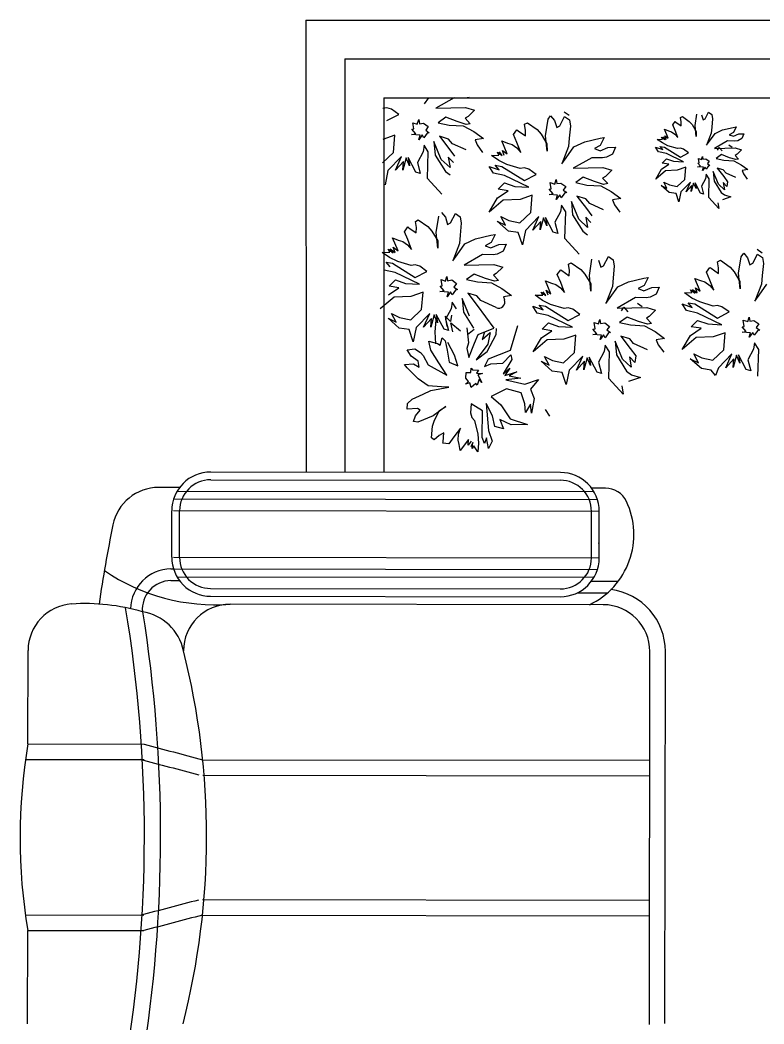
# Model space of a CAD drawing. Header units: inches. Extents: x 10.2 to 52.7, y 13.8 to 38.6.
# Drawn here: x 40.417 to 41.374, y 31.512 to 32.803 of the extents above; entities that cross this region are included whole.
import ezdxf

# ---------------------------------------------------------------- set-up
doc = ezdxf.new("R2010")
doc.units = ezdxf.units.IN
doc.header["$MEASUREMENT"] = 0
doc.layers.add('02', color=2, linetype='Continuous')
doc.layers.add('4', color=4, linetype='Continuous')

msp = doc.modelspace()

# ---------------------------------------------------------------- linework, layer by layer
at = {"layer": '02'}
for p, q in [((40.7851, 32.8028), (40.7853, 32.2213)), ((40.7851, 32.8028), (43.2984, 32.8028)), ((40.8351, 32.7528), (40.8351, 32.2213)), ((40.8351, 32.7528), (43.2476, 32.7528)), ((40.8851, 32.7028), (40.8851, 32.2212)), ((40.8851, 32.7028), (43.204, 32.7028)), ((40.9376, 32.6951), (40.9431, 32.7029)), ((40.9759, 32.7029), (40.9522, 32.6894)), ((40.9896, 32.7025), (40.9759, 32.7029)), ((40.9949, 32.7034), (40.9896, 32.7025)), ((40.8893, 32.6898), (40.884, 32.6889)), ((40.8951, 32.688), (40.8893, 32.6898)), ((40.8893, 32.6734), (40.9044, 32.6814)), ((40.9044, 32.6814), (40.8951, 32.688)), ((40.9522, 32.6894), (40.9713, 32.6899)), ((40.9713, 32.6899), (40.9903, 32.6903)), ((40.9903, 32.6903), (41.0018, 32.6868)), ((41.0018, 32.6868), (40.9936, 32.6786)), ((41.0966, 32.6752), (41.0999, 32.6798)), ((41.0999, 32.6798), (41.105, 32.6738)), ((41.1117, 32.6668), (41.1179, 32.6787)), ((41.1174, 32.6849), (41.1236, 32.6804)), ((41.1179, 32.6787), (41.1241, 32.6743)), ((41.2669, 32.6773), (41.2695, 32.6787)), ((41.2695, 32.6787), (41.2782, 32.6725)), ((41.2858, 32.6671), (41.2881, 32.6818)), ((41.294, 32.6809), (41.296, 32.6745)), ((41.2987, 32.6759), (41.303, 32.6843)), ((41.303, 32.6843), (41.3073, 32.6812)), ((41.3073, 32.6812), (41.3083, 32.6756)), ((40.9239, 32.6628), (40.9226, 32.6708)), ((40.9226, 32.6708), (40.9283, 32.669)), ((40.9283, 32.669), (40.9301, 32.6748)), ((40.9301, 32.6748), (40.931, 32.6694)), ((40.931, 32.6694), (40.9363, 32.6703)), ((40.9363, 32.6703), (40.9425, 32.6659)), ((40.9425, 32.6659), (40.9392, 32.6613)), ((40.9651, 32.6779), (40.9553, 32.6708)), ((40.9553, 32.6708), (40.9695, 32.6677)), ((40.9797, 32.6722), (40.9651, 32.6779)), ((40.9695, 32.6677), (40.9875, 32.6666)), ((40.9912, 32.6686), (40.9797, 32.6722)), ((40.9875, 32.6666), (41.001, 32.6593)), ((40.9936, 32.6786), (40.9899, 32.6766)), ((40.9899, 32.6766), (40.9965, 32.6695)), ((40.9965, 32.6695), (40.9912, 32.6686)), ((41.0663, 32.6687), (41.0701, 32.6707)), ((41.0676, 32.6607), (41.0663, 32.6687)), ((41.0701, 32.6707), (41.0825, 32.6619)), ((41.0933, 32.6541), (41.0966, 32.6752)), ((41.105, 32.6738), (41.1079, 32.6648)), ((41.1079, 32.6648), (41.1117, 32.6668)), ((41.1254, 32.6663), (41.1239, 32.6511)), ((41.1241, 32.6743), (41.1254, 32.6663)), ((41.257, 32.668), (41.2601, 32.6723)), ((41.2601, 32.6608), (41.257, 32.668)), ((41.2601, 32.6723), (41.2611, 32.6715)), ((41.2611, 32.6715), (41.2677, 32.6669)), ((41.2678, 32.6717), (41.2669, 32.6773)), ((41.2677, 32.6669), (41.2678, 32.6717)), ((41.2782, 32.6725), (41.2818, 32.6683)), ((41.2818, 32.6683), (41.287, 32.6596)), ((41.2872, 32.653), (41.2858, 32.6671)), ((41.296, 32.6745), (41.2987, 32.6759)), ((41.3083, 32.6756), (41.3072, 32.6649)), ((40.8993, 32.6546), (40.8838, 32.6492)), ((40.8976, 32.6324), (40.8993, 32.6546)), ((40.921, 32.6555), (40.9263, 32.6564)), ((40.9321, 32.6546), (40.921, 32.6555)), ((40.9212, 32.6623), (40.9239, 32.6628)), ((40.9263, 32.6564), (40.9212, 32.6623)), ((40.9348, 32.6551), (40.9303, 32.6489)), ((40.9303, 32.6489), (40.9321, 32.6546)), ((40.9368, 32.6513), (40.9348, 32.6551)), ((40.9412, 32.6575), (40.9368, 32.6513)), ((40.9392, 32.6613), (40.9438, 32.6579)), ((40.9438, 32.6579), (40.9412, 32.6575)), ((40.9684, 32.6498), (40.9569, 32.6533)), ((40.9569, 32.6533), (40.9691, 32.6376)), ((41.001, 32.6593), (41.0134, 32.6505)), ((41.0521, 32.6554), (41.0566, 32.6616)), ((41.0566, 32.6452), (41.0521, 32.6554)), ((41.0566, 32.6616), (41.0581, 32.6605)), ((41.0581, 32.6605), (41.0674, 32.6539)), ((41.0674, 32.6539), (41.0676, 32.6607)), ((41.0825, 32.6619), (41.0876, 32.6559)), ((41.0876, 32.6559), (41.0951, 32.6435)), ((41.0954, 32.634), (41.0933, 32.6541)), ((41.2464, 32.6624), (41.2515, 32.6603)), ((41.2512, 32.6507), (41.2464, 32.6624)), ((41.2486, 32.6493), (41.2469, 32.6538)), ((41.2469, 32.6538), (41.2512, 32.6507)), ((41.2515, 32.6603), (41.2556, 32.6591)), ((41.2556, 32.6591), (41.2599, 32.656)), ((41.2599, 32.656), (41.2635, 32.6518)), ((41.2635, 32.6518), (41.2601, 32.6608)), ((41.287, 32.6596), (41.2872, 32.653)), ((41.3066, 32.6572), (41.3006, 32.6418)), ((41.3044, 32.6472), (41.3114, 32.657)), ((41.3072, 32.6649), (41.3066, 32.6572)), ((41.3114, 32.657), (41.3211, 32.6615)), ((41.3211, 32.6615), (41.3349, 32.6648)), ((41.3351, 32.6581), (41.3298, 32.6553)), ((41.3298, 32.6553), (41.335, 32.6533)), ((41.3349, 32.6648), (41.3387, 32.6654)), ((41.335, 32.6533), (41.3421, 32.6564)), ((41.3387, 32.6654), (41.3351, 32.6581)), ((41.3421, 32.6564), (41.3487, 32.6566)), ((41.3487, 32.6566), (41.346, 32.6504)), ((40.937, 32.6418), (40.9357, 32.6334)), ((40.9425, 32.6331), (40.937, 32.6418)), ((40.9498, 32.6467), (40.9514, 32.6292)), ((40.9592, 32.6236), (40.9498, 32.6467)), ((40.9735, 32.6438), (40.9684, 32.6498)), ((40.9913, 32.6359), (40.9735, 32.6438)), ((41.0134, 32.6505), (41.0028, 32.6487)), ((41.0028, 32.6487), (41.0052, 32.6423)), ((41.0052, 32.6423), (41.0123, 32.6326)), ((41.044, 32.6308), (41.0371, 32.6474)), ((41.0371, 32.6474), (41.0444, 32.6445)), ((41.0444, 32.6445), (41.0502, 32.6428)), ((41.0502, 32.6428), (41.0564, 32.6384)), ((41.0615, 32.6324), (41.0566, 32.6452)), ((41.0951, 32.6435), (41.0954, 32.634)), ((41.123, 32.64), (41.1144, 32.618)), ((41.1239, 32.6511), (41.123, 32.64)), ((41.1299, 32.6398), (41.1438, 32.6462)), ((41.1438, 32.6462), (41.1635, 32.6509)), ((41.1638, 32.6414), (41.1562, 32.6374)), ((41.1635, 32.6509), (41.1689, 32.6518)), ((41.1689, 32.6518), (41.1638, 32.6414)), ((41.2371, 32.6493), (41.2438, 32.6495)), ((41.2437, 32.6447), (41.2371, 32.6493)), ((41.2441, 32.6362), (41.2406, 32.6403)), ((41.2406, 32.6403), (41.2465, 32.6394)), ((41.2438, 32.6495), (41.2424, 32.6521)), ((41.2424, 32.6521), (41.2468, 32.649)), ((41.2509, 32.6411), (41.2437, 32.6447)), ((41.2443, 32.6524), (41.2486, 32.6493)), ((41.2468, 32.649), (41.2443, 32.6524)), ((41.263, 32.6374), (41.2509, 32.6411)), ((41.3006, 32.6418), (41.3044, 32.6472)), ((41.3274, 32.6473), (41.3108, 32.6378)), ((41.337, 32.647), (41.3274, 32.6473)), ((41.3291, 32.6422), (41.3335, 32.6391)), ((41.3407, 32.6476), (41.337, 32.647)), ((41.346, 32.6504), (41.3407, 32.6476)), ((40.8834, 32.6191), (40.8976, 32.6324)), ((40.908, 32.6273), (40.8905, 32.6094)), ((40.9001, 32.6096), (40.908, 32.6273)), ((40.9357, 32.6334), (40.9284, 32.6198)), ((40.9415, 32.5988), (40.9425, 32.6331)), ((40.9514, 32.6292), (40.9645, 32.6081)), ((40.9691, 32.6376), (40.9762, 32.6279)), ((41.0238, 32.6288), (41.0334, 32.629)), ((41.0331, 32.6222), (41.0238, 32.6288)), ((41.0314, 32.6328), (41.0376, 32.6284)), ((41.0334, 32.629), (41.0314, 32.6328)), ((41.0376, 32.6284), (41.034, 32.6332)), ((41.0378, 32.6352), (41.044, 32.6308)), ((41.0402, 32.6288), (41.0378, 32.6352)), ((41.0564, 32.6384), (41.0615, 32.6324)), ((41.1199, 32.6258), (41.1299, 32.6398)), ((41.1562, 32.6374), (41.1636, 32.6345)), ((41.1636, 32.6345), (41.1737, 32.6389)), ((41.1793, 32.6303), (41.1718, 32.6263)), ((41.1737, 32.6389), (41.1833, 32.6392)), ((41.1833, 32.6392), (41.1793, 32.6303)), ((41.2389, 32.6334), (41.235, 32.6394)), ((41.235, 32.6394), (41.2441, 32.6362)), ((41.2488, 32.6312), (41.2389, 32.6334)), ((41.2465, 32.6394), (41.2668, 32.6266)), ((41.2707, 32.6205), (41.2488, 32.6312)), ((41.2668, 32.638), (41.263, 32.6374)), ((41.2708, 32.6368), (41.2668, 32.638)), ((41.2668, 32.6266), (41.2773, 32.6322)), ((41.2773, 32.6322), (41.2708, 32.6368)), ((41.2941, 32.6235), (41.2953, 32.6275)), ((41.2953, 32.6275), (41.2959, 32.6238)), ((41.3108, 32.6378), (41.3375, 32.6384)), ((41.3198, 32.6297), (41.313, 32.6248)), ((41.3146, 32.6354), (41.3169, 32.6387)), ((41.3169, 32.6387), (41.3205, 32.6345)), ((41.33, 32.6257), (41.3198, 32.6297)), ((41.3398, 32.6302), (41.3372, 32.6288)), ((41.3372, 32.6288), (41.3418, 32.6239)), ((41.3375, 32.6384), (41.3455, 32.636)), ((41.3455, 32.636), (41.3398, 32.6302)), ((40.9104, 32.6209), (40.9001, 32.6096)), ((40.9138, 32.6256), (40.9096, 32.6099)), ((40.9096, 32.6099), (40.9104, 32.6209)), ((40.9182, 32.6154), (40.9138, 32.6256)), ((40.9264, 32.6072), (40.9164, 32.626)), ((40.9164, 32.626), (40.9182, 32.6154)), ((40.9284, 32.6198), (40.9322, 32.6055)), ((40.9705, 32.6132), (40.9592, 32.6236)), ((40.9749, 32.6195), (40.9682, 32.6265)), ((40.9682, 32.6265), (40.9705, 32.6132)), ((41.0207, 32.6146), (41.0338, 32.61)), ((41.0263, 32.606), (41.0207, 32.6146)), ((41.0287, 32.616), (41.0371, 32.6146)), ((41.0338, 32.61), (41.0287, 32.616)), ((41.0436, 32.6171), (41.0331, 32.6222)), ((41.0371, 32.6146), (41.0662, 32.5963)), ((41.0608, 32.6118), (41.0436, 32.6171)), ((41.1144, 32.618), (41.1199, 32.6258)), ((41.1527, 32.6258), (41.129, 32.6123)), ((41.1665, 32.6254), (41.1527, 32.6258)), ((41.1718, 32.6263), (41.1665, 32.6254)), ((41.2426, 32.611), (41.2521, 32.6174)), ((41.2432, 32.6188), (41.249, 32.6245)), ((41.2521, 32.6174), (41.2432, 32.6188)), ((41.249, 32.6245), (41.2581, 32.6213)), ((41.2581, 32.6213), (41.2707, 32.6205)), ((41.289, 32.614), (41.2927, 32.6147)), ((41.2891, 32.6189), (41.291, 32.6192)), ((41.2927, 32.6147), (41.2891, 32.6189)), ((41.291, 32.6192), (41.29, 32.6247)), ((41.29, 32.6247), (41.2941, 32.6235)), ((41.2959, 32.6238), (41.2996, 32.6244)), ((41.2996, 32.6244), (41.304, 32.6213)), ((41.3031, 32.6155), (41.3, 32.6111)), ((41.304, 32.6213), (41.3017, 32.6181)), ((41.3017, 32.6181), (41.3049, 32.6158)), ((41.3049, 32.6158), (41.3031, 32.6155)), ((41.313, 32.6248), (41.3229, 32.6226)), ((41.3229, 32.6226), (41.3355, 32.6219)), ((41.3381, 32.6233), (41.33, 32.6257)), ((41.3355, 32.6219), (41.3449, 32.6167)), ((41.3418, 32.6239), (41.3381, 32.6233)), ((41.3449, 32.6167), (41.3536, 32.6106)), ((40.8905, 32.6094), (40.8868, 32.591)), ((40.9322, 32.6055), (40.9264, 32.6072)), ((40.9645, 32.6081), (40.9707, 32.6037)), ((41.0405, 32.6029), (41.0263, 32.606)), ((41.0717, 32.5877), (41.0405, 32.6029)), ((41.0661, 32.6127), (41.0608, 32.6118)), ((41.0719, 32.6109), (41.0661, 32.6127)), ((41.0662, 32.5963), (41.0812, 32.6043)), ((41.0812, 32.6043), (41.0719, 32.6109)), ((41.129, 32.6123), (41.1481, 32.6128)), ((41.1481, 32.6128), (41.1671, 32.6132)), ((41.1705, 32.6015), (41.1667, 32.5995)), ((41.1671, 32.6132), (41.1787, 32.6097)), ((41.1787, 32.6097), (41.1705, 32.6015)), ((41.2352, 32.5983), (41.2426, 32.611)), ((41.2477, 32.609), (41.2352, 32.5983)), ((41.2629, 32.6097), (41.2477, 32.609)), ((41.2738, 32.6134), (41.2629, 32.6097)), ((41.2725, 32.5979), (41.2738, 32.6134)), ((41.2967, 32.6134), (41.289, 32.614)), ((41.2986, 32.6137), (41.2955, 32.6094)), ((41.2955, 32.6094), (41.2967, 32.6134)), ((41.3, 32.6111), (41.2986, 32.6137)), ((41.3001, 32.6044), (41.2992, 32.5986)), ((41.304, 32.5984), (41.3001, 32.6044)), ((41.3091, 32.6079), (41.3102, 32.5956)), ((41.3157, 32.5918), (41.3091, 32.6079)), ((41.3221, 32.6101), (41.3141, 32.6125)), ((41.3141, 32.6125), (41.3226, 32.6015)), ((41.3257, 32.6059), (41.3221, 32.6101)), ((41.3226, 32.6015), (41.3276, 32.5947)), ((41.3381, 32.6003), (41.3257, 32.6059)), ((41.3536, 32.6106), (41.3462, 32.6093)), ((41.3462, 32.6093), (41.3479, 32.6048)), ((41.3479, 32.6048), (41.3528, 32.598)), ((40.9599, 32.5787), (40.9415, 32.5988)), ((41.0325, 32.5852), (41.0407, 32.5934)), ((41.0407, 32.5934), (41.0538, 32.5887)), ((41.0538, 32.5887), (41.0717, 32.5877)), ((41.1007, 32.5857), (41.0994, 32.5937)), ((41.0994, 32.5937), (41.1052, 32.5919)), ((41.1052, 32.5919), (41.1069, 32.5977)), ((41.1069, 32.5977), (41.1078, 32.5924)), ((41.1078, 32.5924), (41.1131, 32.5932)), ((41.1131, 32.5932), (41.1193, 32.5888)), ((41.1193, 32.5888), (41.116, 32.5842)), ((41.1419, 32.6008), (41.1322, 32.5937)), ((41.1322, 32.5937), (41.1463, 32.5906)), ((41.1565, 32.5951), (41.1419, 32.6008)), ((41.1463, 32.5906), (41.1643, 32.5895)), ((41.168, 32.5915), (41.1565, 32.5951)), ((41.1643, 32.5895), (41.1778, 32.5823)), ((41.1667, 32.5995), (41.1734, 32.5924)), ((41.1734, 32.5924), (41.168, 32.5915)), ((41.2524, 32.5811), (41.2423, 32.59)), ((41.2423, 32.59), (41.2496, 32.5864)), ((41.2496, 32.5864), (41.2454, 32.5943)), ((41.2454, 32.5943), (41.2527, 32.5907)), ((41.2527, 32.5907), (41.2626, 32.5886)), ((41.2626, 32.5886), (41.2725, 32.5979)), ((41.2798, 32.5943), (41.2676, 32.5818)), ((41.2743, 32.5819), (41.2798, 32.5943)), ((41.2815, 32.5899), (41.2743, 32.5819)), ((41.2839, 32.5931), (41.2809, 32.5821)), ((41.2809, 32.5821), (41.2815, 32.5899)), ((41.287, 32.586), (41.2839, 32.5931)), ((41.2927, 32.5803), (41.2857, 32.5934)), ((41.2857, 32.5934), (41.287, 32.586)), ((41.2992, 32.5986), (41.2941, 32.5891)), ((41.2941, 32.5891), (41.2968, 32.579)), ((41.3033, 32.5744), (41.304, 32.5984)), ((41.3102, 32.5956), (41.3194, 32.5809)), ((41.3236, 32.5845), (41.3157, 32.5918)), ((41.3267, 32.5888), (41.322, 32.5938)), ((41.322, 32.5938), (41.3236, 32.5845)), ((41.3276, 32.5947), (41.3267, 32.5888)), ((41.0317, 32.5741), (41.0451, 32.5832)), ((41.0451, 32.5832), (41.0325, 32.5852)), ((41.0762, 32.5775), (41.0607, 32.5721)), ((41.0744, 32.5553), (41.0762, 32.5775)), ((41.0979, 32.5784), (41.1032, 32.5793)), ((41.1089, 32.5775), (41.0979, 32.5784)), ((41.0981, 32.5853), (41.1007, 32.5857)), ((41.1032, 32.5793), (41.0981, 32.5853)), ((41.1116, 32.578), (41.1072, 32.5718)), ((41.1072, 32.5718), (41.1089, 32.5775)), ((41.1136, 32.5742), (41.1116, 32.578)), ((41.118, 32.5804), (41.1136, 32.5742)), ((41.116, 32.5842), (41.1207, 32.5809)), ((41.1207, 32.5809), (41.118, 32.5804)), ((41.1337, 32.5762), (41.1459, 32.5605)), ((41.1453, 32.5727), (41.1337, 32.5762)), ((41.1778, 32.5823), (41.1902, 32.5734)), ((41.2613, 32.5798), (41.2524, 32.5811)), ((41.265, 32.5689), (41.2613, 32.5798)), ((41.2676, 32.5818), (41.265, 32.5689)), ((41.2968, 32.579), (41.2927, 32.5803)), ((41.3194, 32.5809), (41.3237, 32.5778)), ((41.3318, 32.5753), (41.3209, 32.5716)), ((41.3237, 32.5778), (41.3318, 32.5753)), ((41.021, 32.5559), (41.0317, 32.5741)), ((41.039, 32.5712), (41.021, 32.5559)), ((41.0607, 32.5721), (41.039, 32.5712)), ((41.1138, 32.5647), (41.1125, 32.5563)), ((41.1194, 32.556), (41.1138, 32.5647)), ((41.136, 32.5465), (41.1267, 32.5696)), ((41.1267, 32.5696), (41.1282, 32.5521)), ((41.1504, 32.5667), (41.1453, 32.5727)), ((41.1681, 32.5588), (41.1504, 32.5667)), ((41.1902, 32.5734), (41.1796, 32.5716)), ((41.1796, 32.5716), (41.182, 32.5652)), ((41.182, 32.5652), (41.1891, 32.5555)), ((41.3162, 32.5603), (41.3033, 32.5744)), ((41.3149, 32.5677), (41.3162, 32.5603)), ((40.9528, 32.5294), (40.9561, 32.5504)), ((40.9595, 32.5551), (40.9646, 32.5491)), ((40.9712, 32.542), (40.9774, 32.554)), ((40.9774, 32.554), (40.9836, 32.5495)), ((40.9836, 32.5495), (40.9849, 32.5416)), ((41.0417, 32.5389), (41.0357, 32.5502)), ((41.0357, 32.5502), (41.0461, 32.5451)), ((41.0603, 32.542), (41.0744, 32.5553)), ((41.0848, 32.5502), (41.0674, 32.5323)), ((41.0769, 32.5325), (41.0848, 32.5502)), ((41.1125, 32.5563), (41.1052, 32.5427)), ((41.1183, 32.5217), (41.1194, 32.556)), ((41.1282, 32.5521), (41.1413, 32.5311)), ((41.1459, 32.5605), (41.153, 32.5508)), ((40.9117, 32.5306), (40.9161, 32.5368)), ((40.9161, 32.5368), (40.9176, 32.5357)), ((40.9258, 32.5439), (40.9296, 32.5459)), ((40.9271, 32.536), (40.9258, 32.5439)), ((40.9296, 32.5459), (40.942, 32.5371)), ((40.942, 32.5371), (40.9471, 32.5311)), ((40.9646, 32.5491), (40.9674, 32.54)), ((40.9674, 32.54), (40.9712, 32.542)), ((40.9849, 32.5416), (40.9834, 32.5263)), ((41.0312, 32.544), (41.0417, 32.5389)), ((41.0457, 32.5314), (41.0312, 32.544)), ((41.0461, 32.5451), (41.0603, 32.542)), ((41.0873, 32.5438), (41.0769, 32.5325)), ((41.0906, 32.5485), (41.0864, 32.5328)), ((41.0864, 32.5328), (41.0873, 32.5438)), ((41.095, 32.5383), (41.0906, 32.5485)), ((41.0932, 32.5489), (41.095, 32.5383)), ((41.1032, 32.5301), (41.0932, 32.5489)), ((41.1052, 32.5427), (41.109, 32.5284)), ((41.1473, 32.5362), (41.136, 32.5465)), ((41.1451, 32.5494), (41.1473, 32.5362)), ((41.1517, 32.5424), (41.1451, 32.5494)), ((40.9161, 32.5205), (40.9117, 32.5306)), ((40.9176, 32.5357), (40.9269, 32.5291)), ((40.9269, 32.5291), (40.9271, 32.536)), ((40.9471, 32.5311), (40.9546, 32.5187)), ((40.9549, 32.5092), (40.9528, 32.5294)), ((40.9834, 32.5263), (40.9825, 32.5152)), ((41.0033, 32.5214), (41.023, 32.5261)), ((41.023, 32.5261), (41.0284, 32.527)), ((41.0284, 32.527), (41.0233, 32.5166)), ((41.0583, 32.5294), (41.0457, 32.5314)), ((41.0636, 32.5139), (41.0583, 32.5294)), ((41.0674, 32.5323), (41.0636, 32.5139)), ((41.109, 32.5284), (41.1032, 32.5301)), ((41.1413, 32.5311), (41.1475, 32.5266)), ((40.9035, 32.506), (40.8966, 32.5226)), ((40.8966, 32.5226), (40.9039, 32.5198)), ((40.9039, 32.5198), (40.9097, 32.518)), ((40.9097, 32.518), (40.9159, 32.5136)), ((40.9159, 32.5136), (40.921, 32.5076)), ((40.921, 32.5076), (40.9161, 32.5205)), ((40.9546, 32.5187), (40.9549, 32.5092)), ((40.9825, 32.5152), (40.9739, 32.4933)), ((40.9795, 32.501), (40.9894, 32.515)), ((40.9894, 32.515), (41.0033, 32.5214)), ((41.0233, 32.5166), (41.0158, 32.5126)), ((41.0158, 32.5126), (41.0231, 32.5097)), ((41.0231, 32.5097), (41.0333, 32.5142)), ((41.0333, 32.5142), (41.0428, 32.5144)), ((41.0428, 32.5144), (41.0388, 32.5055)), ((41.1367, 32.5016), (41.1183, 32.5217)), ((40.8833, 32.504), (40.8929, 32.5043)), ((40.8926, 32.4974), (40.8833, 32.504)), ((40.8909, 32.508), (40.8971, 32.5036)), ((40.8929, 32.5043), (40.8909, 32.508)), ((40.8935, 32.5085), (40.8997, 32.504)), ((40.8971, 32.5036), (40.8935, 32.5085)), ((40.8973, 32.5105), (40.9035, 32.506)), ((40.8997, 32.504), (40.8973, 32.5105)), ((40.9739, 32.4933), (40.9795, 32.501)), ((41.0122, 32.5011), (40.9886, 32.4875)), ((41.026, 32.5007), (41.0122, 32.5011)), ((41.0313, 32.5015), (41.026, 32.5007)), ((41.0388, 32.5055), (41.0313, 32.5015)), ((41.1681, 32.4868), (41.1742, 32.4988)), ((41.1742, 32.4988), (41.1805, 32.4943)), ((41.3416, 32.4772), (41.3449, 32.4983)), ((41.3449, 32.4983), (41.3483, 32.5029)), ((41.3483, 32.5029), (41.3534, 32.497)), ((41.36, 32.4899), (41.3662, 32.5019)), ((41.3657, 32.508), (41.3719, 32.5036)), ((41.3662, 32.5019), (41.3724, 32.4974)), ((40.8882, 32.4912), (40.8966, 32.4899)), ((40.8933, 32.4852), (40.8882, 32.4912)), ((40.9031, 32.4923), (40.8926, 32.4974)), ((40.8966, 32.4899), (40.9257, 32.4715)), ((40.9203, 32.487), (40.9031, 32.4923)), ((40.9257, 32.4879), (40.9203, 32.487)), ((40.9314, 32.4861), (40.9257, 32.4879)), ((40.9407, 32.4795), (40.9314, 32.4861)), ((40.9886, 32.4875), (41.0076, 32.488)), ((41.0076, 32.488), (41.0266, 32.4885)), ((41.0266, 32.4885), (41.0382, 32.4849)), ((41.1227, 32.4887), (41.1264, 32.4907)), ((41.124, 32.4808), (41.1227, 32.4887)), ((41.1264, 32.4907), (41.1388, 32.4819)), ((41.1497, 32.4741), (41.153, 32.4952)), ((41.1614, 32.4939), (41.1643, 32.4848)), ((41.1643, 32.4848), (41.1681, 32.4868)), ((41.1818, 32.4864), (41.1803, 32.4711)), ((41.1805, 32.4943), (41.1818, 32.4864)), ((41.3146, 32.4918), (41.3184, 32.4938)), ((41.3159, 32.4839), (41.3146, 32.4918)), ((41.3184, 32.4938), (41.3308, 32.485)), ((41.3308, 32.485), (41.3359, 32.479)), ((41.3534, 32.497), (41.3562, 32.4879)), ((41.3562, 32.4879), (41.36, 32.4899)), ((41.3737, 32.4895), (41.3722, 32.4742)), ((41.3724, 32.4974), (41.3737, 32.4895)), ((40.9, 32.4781), (40.8858, 32.4812)), ((40.9312, 32.4629), (40.9, 32.4781)), ((40.9257, 32.4715), (40.9407, 32.4795)), ((40.9647, 32.4671), (40.9664, 32.4729)), ((40.9664, 32.4729), (40.9673, 32.4676)), ((41.0014, 32.476), (40.9917, 32.4689)), ((41.016, 32.4703), (41.0014, 32.476)), ((41.03, 32.4767), (41.0262, 32.4747)), ((41.0262, 32.4747), (41.0329, 32.4677)), ((41.0382, 32.4849), (41.03, 32.4767)), ((41.1085, 32.4754), (41.1129, 32.4816)), ((41.1129, 32.4652), (41.1085, 32.4754)), ((41.1129, 32.4816), (41.1145, 32.4805)), ((41.1145, 32.4805), (41.1238, 32.4739)), ((41.1238, 32.4739), (41.124, 32.4808)), ((41.1388, 32.4819), (41.1439, 32.4759)), ((41.1439, 32.4759), (41.1515, 32.4635)), ((41.1517, 32.454), (41.1497, 32.4741)), ((41.3005, 32.4785), (41.3049, 32.4847)), ((41.3049, 32.4683), (41.3005, 32.4785)), ((41.3049, 32.4847), (41.3064, 32.4836)), ((41.3064, 32.4836), (41.3157, 32.477)), ((41.3157, 32.477), (41.3159, 32.4839)), ((41.3359, 32.479), (41.3434, 32.4666)), ((41.3437, 32.4571), (41.3416, 32.4772)), ((41.3722, 32.4742), (41.3713, 32.4631)), ((40.892, 32.4604), (40.9002, 32.4686)), ((40.9047, 32.4584), (40.892, 32.4604)), ((40.9002, 32.4686), (40.9133, 32.464)), ((40.9133, 32.464), (40.9312, 32.4629)), ((40.9576, 32.4605), (40.9602, 32.4609)), ((40.9627, 32.4545), (40.9576, 32.4605)), ((40.9589, 32.4689), (40.9647, 32.4671)), ((40.9602, 32.4609), (40.9589, 32.4689)), ((40.9673, 32.4676), (40.9726, 32.4685)), ((40.9726, 32.4685), (40.9788, 32.4641)), ((40.9788, 32.4641), (40.9755, 32.4594)), ((40.9755, 32.4594), (40.9802, 32.4561)), ((40.9917, 32.4689), (41.0059, 32.4659)), ((41.0059, 32.4659), (41.0238, 32.4648)), ((41.0276, 32.4668), (41.016, 32.4703)), ((41.0238, 32.4648), (41.0373, 32.4575)), ((41.0329, 32.4677), (41.0276, 32.4668)), ((41.0935, 32.4674), (41.1008, 32.4646)), ((41.1003, 32.4508), (41.0935, 32.4674)), ((41.1008, 32.4646), (41.1065, 32.4628)), ((41.1065, 32.4628), (41.1127, 32.4584)), ((41.1178, 32.4524), (41.1129, 32.4652)), ((41.1515, 32.4635), (41.1517, 32.454)), ((41.1794, 32.46), (41.1708, 32.4381)), ((41.1763, 32.4458), (41.1863, 32.4598)), ((41.1803, 32.4711), (41.1794, 32.46)), ((41.1863, 32.4598), (41.2002, 32.4662)), ((41.2002, 32.4662), (41.2199, 32.4709)), ((41.2201, 32.4614), (41.2126, 32.4574)), ((41.2199, 32.4709), (41.2252, 32.4718)), ((41.2252, 32.4718), (41.2201, 32.4614)), ((41.2301, 32.459), (41.2396, 32.4592)), ((41.2396, 32.4592), (41.2356, 32.4503)), ((41.2854, 32.4705), (41.2927, 32.4677)), ((41.2923, 32.4539), (41.2854, 32.4705)), ((41.2927, 32.4677), (41.2985, 32.4659)), ((41.2985, 32.4659), (41.3047, 32.4615)), ((41.3047, 32.4615), (41.3098, 32.4555)), ((41.3098, 32.4555), (41.3049, 32.4683)), ((41.3434, 32.4666), (41.3437, 32.4571)), ((41.3713, 32.4631), (41.3627, 32.4412)), ((41.3683, 32.4489), (41.3782, 32.4629)), ((40.8985, 32.4465), (40.8806, 32.4312)), ((40.8912, 32.4493), (40.9047, 32.4584)), ((40.9202, 32.4474), (40.8985, 32.4465)), ((40.9357, 32.4527), (40.9202, 32.4474)), ((40.9339, 32.4306), (40.9357, 32.4527)), ((40.9574, 32.4536), (40.9627, 32.4545)), ((40.9684, 32.4528), (40.9574, 32.4536)), ((40.9711, 32.4532), (40.9667, 32.447)), ((40.9667, 32.447), (40.9684, 32.4528)), ((40.9731, 32.4494), (40.9711, 32.4532)), ((40.9775, 32.4556), (40.9731, 32.4494)), ((40.9802, 32.4561), (40.9775, 32.4556)), ((40.9932, 32.4515), (41.0054, 32.4357)), ((41.0048, 32.4479), (40.9932, 32.4515)), ((41.0099, 32.442), (41.0048, 32.4479)), ((41.0373, 32.4575), (41.0497, 32.4486)), ((41.0497, 32.4486), (41.0391, 32.4469)), ((41.0391, 32.4469), (41.0405, 32.4432)), ((41.0802, 32.4488), (41.0897, 32.449)), ((41.0895, 32.4422), (41.0802, 32.4488)), ((41.0897, 32.449), (41.0877, 32.4528)), ((41.0877, 32.4528), (41.0939, 32.4484)), ((41.0939, 32.4484), (41.0904, 32.4533)), ((41.0966, 32.4488), (41.0941, 32.4553)), ((41.0941, 32.4553), (41.1003, 32.4508)), ((41.1127, 32.4584), (41.1178, 32.4524)), ((41.2126, 32.4574), (41.2199, 32.4545)), ((41.2199, 32.4545), (41.2301, 32.459)), ((41.2281, 32.4463), (41.2228, 32.4454)), ((41.2356, 32.4503), (41.2281, 32.4463)), ((41.2721, 32.4519), (41.2817, 32.4522)), ((41.2814, 32.4453), (41.2721, 32.4519)), ((41.2817, 32.4522), (41.2797, 32.4559)), ((41.2797, 32.4559), (41.2859, 32.4515)), ((41.2859, 32.4515), (41.2823, 32.4564)), ((41.2823, 32.4564), (41.2885, 32.4519)), ((41.2885, 32.4519), (41.2861, 32.4584)), ((41.2861, 32.4584), (41.2923, 32.4539)), ((41.3627, 32.4412), (41.3683, 32.4489)), ((40.9733, 32.4399), (40.972, 32.4315)), ((40.9789, 32.4313), (40.9733, 32.4399)), ((40.9955, 32.4218), (40.9862, 32.4448)), ((40.9862, 32.4448), (40.9877, 32.4273)), ((41.0054, 32.4357), (41.0269, 32.4064)), ((41.0297, 32.433), (41.0099, 32.442)), ((41.0771, 32.4346), (41.0902, 32.43)), ((41.0827, 32.426), (41.0771, 32.4346)), ((41.0902, 32.43), (41.0851, 32.436)), ((41.0851, 32.436), (41.0935, 32.4347)), ((41.0999, 32.4371), (41.0895, 32.4422)), ((41.0935, 32.4347), (41.1225, 32.4163)), ((41.1172, 32.4318), (41.0999, 32.4371)), ((41.1708, 32.4381), (41.1763, 32.4458)), ((41.2091, 32.4459), (41.1854, 32.4323)), ((41.1909, 32.4289), (41.1942, 32.4336)), ((41.1942, 32.4336), (41.1993, 32.4276)), ((41.2228, 32.4454), (41.2091, 32.4459)), ((41.2116, 32.4387), (41.2178, 32.4342)), ((41.2746, 32.4291), (41.2691, 32.4377)), ((41.2691, 32.4377), (41.2821, 32.4331)), ((41.2821, 32.4331), (41.277, 32.4391)), ((41.277, 32.4391), (41.2854, 32.4378)), ((41.2919, 32.4402), (41.2814, 32.4453)), ((41.2854, 32.4378), (41.3145, 32.4194)), ((41.3091, 32.4349), (41.2919, 32.4402)), ((41.3145, 32.4358), (41.3091, 32.4349)), ((41.3202, 32.434), (41.3145, 32.4358)), ((41.3295, 32.4274), (41.3202, 32.434)), ((40.9012, 32.4141), (40.8952, 32.4254)), ((40.8952, 32.4254), (40.9056, 32.4203)), ((40.9198, 32.4173), (40.9339, 32.4306)), ((40.9443, 32.4255), (40.9269, 32.4075)), ((40.9364, 32.4078), (40.9443, 32.4255)), ((40.9501, 32.4237), (40.9459, 32.408)), ((40.9545, 32.4135), (40.9501, 32.4237)), ((40.9528, 32.4242), (40.9545, 32.4135)), ((40.9627, 32.4054), (40.9528, 32.4242)), ((40.9642, 32.422), (40.9665, 32.4087)), ((40.9709, 32.4149), (40.9642, 32.422)), ((40.972, 32.4315), (40.9647, 32.418)), ((40.9722, 32.4233), (40.9709, 32.4149)), ((40.9877, 32.4273), (41.0008, 32.4063)), ((41.0968, 32.4229), (41.0827, 32.426)), ((41.1281, 32.4077), (41.0968, 32.4229)), ((41.1225, 32.4327), (41.1172, 32.4318)), ((41.1283, 32.4309), (41.1225, 32.4327)), ((41.1225, 32.4163), (41.1376, 32.4243)), ((41.1376, 32.4243), (41.1283, 32.4309)), ((41.1854, 32.4323), (41.2044, 32.4328)), ((41.1983, 32.4208), (41.1885, 32.4137)), ((41.2129, 32.4151), (41.1983, 32.4208)), ((41.2044, 32.4328), (41.2235, 32.4333)), ((41.2268, 32.4215), (41.2231, 32.4195)), ((41.2235, 32.4333), (41.235, 32.4297)), ((41.235, 32.4297), (41.2268, 32.4215)), ((41.2888, 32.426), (41.2746, 32.4291)), ((41.32, 32.4108), (41.2888, 32.426)), ((41.3145, 32.4194), (41.3295, 32.4274)), ((41.3535, 32.415), (41.3552, 32.4208)), ((41.3552, 32.4208), (41.3561, 32.4155)), ((40.8908, 32.4192), (40.9012, 32.4141)), ((40.9052, 32.4066), (40.8908, 32.4192)), ((40.9056, 32.4203), (40.9198, 32.4173)), ((40.9269, 32.4075), (40.9231, 32.3891)), ((40.9468, 32.4191), (40.9364, 32.4078)), ((40.9459, 32.408), (40.9468, 32.4191)), ((40.9513, 32.4017), (40.9525, 32.4169)), ((40.9647, 32.418), (40.9685, 32.4036)), ((40.9713, 32.4134), (40.9839, 32.4029)), ((40.9742, 32.4017), (40.9713, 32.4134)), ((41.0572, 32.4095), (41.0478, 32.3777)), ((41.0889, 32.4052), (41.0971, 32.4134)), ((41.0971, 32.4134), (41.1101, 32.4088)), ((41.1101, 32.4088), (41.1281, 32.4077)), ((41.1571, 32.4057), (41.1558, 32.4137)), ((41.1558, 32.4137), (41.1615, 32.4119)), ((41.1615, 32.4119), (41.1633, 32.4177)), ((41.1633, 32.4177), (41.1642, 32.4124)), ((41.1642, 32.4124), (41.1695, 32.4133)), ((41.1695, 32.4133), (41.1757, 32.4088)), ((41.1757, 32.4088), (41.1724, 32.4042)), ((41.1885, 32.4137), (41.2027, 32.4107)), ((41.2027, 32.4107), (41.2206, 32.4096)), ((41.2244, 32.4116), (41.2129, 32.4151)), ((41.2206, 32.4096), (41.2342, 32.4023)), ((41.2231, 32.4195), (41.2297, 32.4125)), ((41.2297, 32.4125), (41.2244, 32.4116)), ((41.2808, 32.4083), (41.289, 32.4165)), ((41.2935, 32.4063), (41.2808, 32.4083)), ((41.289, 32.4165), (41.3021, 32.4119)), ((41.3021, 32.4119), (41.32, 32.4108)), ((41.3464, 32.4084), (41.349, 32.4088)), ((41.3515, 32.4024), (41.3464, 32.4084)), ((41.349, 32.4088), (41.3477, 32.4168)), ((41.3477, 32.4168), (41.3535, 32.415)), ((41.3561, 32.4155), (41.3614, 32.4164)), ((41.3614, 32.4164), (41.3676, 32.412)), ((41.3676, 32.412), (41.3643, 32.4073)), ((40.9178, 32.4046), (40.9052, 32.4066)), ((40.9231, 32.3891), (40.9178, 32.4046)), ((40.952, 32.3864), (40.9513, 32.4017)), ((40.9685, 32.4036), (40.9627, 32.4054)), ((40.9921, 32.407), (40.9944, 32.3877)), ((40.9931, 32.3983), (41.0013, 32.4053)), ((41.002, 32.3871), (41.0067, 32.3982)), ((41.0067, 32.3982), (41.0269, 32.4064)), ((41.0146, 32.4014), (41.0119, 32.392)), ((41.0119, 32.392), (41.0222, 32.4008)), ((41.0183, 32.3763), (41.0296, 32.3983)), ((41.0222, 32.4008), (41.0191, 32.3858)), ((41.0296, 32.3983), (41.0302, 32.4059)), ((41.088, 32.3941), (41.1015, 32.4032)), ((41.1015, 32.4032), (41.0889, 32.4052)), ((41.1325, 32.3975), (41.117, 32.3922)), ((41.1308, 32.3754), (41.1325, 32.3975)), ((41.1542, 32.3984), (41.1595, 32.3993)), ((41.1653, 32.3975), (41.1542, 32.3984)), ((41.1544, 32.4053), (41.1571, 32.4057)), ((41.1595, 32.3993), (41.1544, 32.4053)), ((41.1679, 32.398), (41.1635, 32.3918)), ((41.1635, 32.3918), (41.1653, 32.3975)), ((41.1699, 32.3942), (41.1679, 32.398)), ((41.1744, 32.4004), (41.1699, 32.3942)), ((41.1724, 32.4042), (41.177, 32.4009)), ((41.177, 32.4009), (41.1744, 32.4004)), ((41.2016, 32.3927), (41.1901, 32.3962)), ((41.1901, 32.3962), (41.2023, 32.3805)), ((41.2342, 32.4023), (41.2466, 32.3934)), ((41.2693, 32.3791), (41.28, 32.3972)), ((41.28, 32.3972), (41.2935, 32.4063)), ((41.309, 32.3953), (41.2873, 32.3944)), ((41.3245, 32.4006), (41.309, 32.3953)), ((41.3227, 32.3785), (41.3245, 32.4006)), ((41.3462, 32.4015), (41.3515, 32.4024)), ((41.3572, 32.4006), (41.3462, 32.4015)), ((41.3599, 32.4011), (41.3555, 32.3949)), ((41.3555, 32.3949), (41.3572, 32.4006)), ((41.3619, 32.3973), (41.3599, 32.4011)), ((41.3663, 32.4035), (41.3619, 32.3973)), ((41.3643, 32.4073), (41.369, 32.404)), ((41.369, 32.404), (41.3663, 32.4035)), ((40.943, 32.3898), (40.9542, 32.387)), ((40.9459, 32.3781), (40.943, 32.3898)), ((40.9542, 32.387), (40.9579, 32.3848)), ((40.9579, 32.3848), (40.9605, 32.3942)), ((40.9605, 32.3942), (40.964, 32.3901)), ((40.964, 32.3901), (40.9669, 32.3784)), ((40.976, 32.3719), (40.9676, 32.3879)), ((40.9944, 32.3877), (40.9919, 32.3802)), ((40.9948, 32.3686), (41.002, 32.3871)), ((41.0191, 32.3858), (41.0041, 32.3659)), ((41.0774, 32.376), (41.088, 32.3941)), ((41.0953, 32.3913), (41.0774, 32.376)), ((41.117, 32.3922), (41.0953, 32.3913)), ((41.1702, 32.3847), (41.1689, 32.3763)), ((41.1757, 32.3761), (41.1702, 32.3847)), ((41.1923, 32.3666), (41.183, 32.3896)), ((41.183, 32.3896), (41.1846, 32.3721)), ((41.2067, 32.3867), (41.2016, 32.3927)), ((41.2244, 32.3788), (41.2067, 32.3867)), ((41.2466, 32.3934), (41.2359, 32.3916)), ((41.2359, 32.3916), (41.2384, 32.3852)), ((41.2384, 32.3852), (41.2455, 32.3755)), ((41.2873, 32.3944), (41.2693, 32.3791)), ((41.3621, 32.3878), (41.3608, 32.3794)), ((41.3677, 32.3792), (41.3621, 32.3878)), ((40.9153, 32.3786), (40.925, 32.3798)), ((40.9204, 32.3706), (40.9153, 32.3786)), ((40.9295, 32.3641), (40.9204, 32.3706)), ((40.925, 32.3798), (40.9323, 32.3754)), ((40.9323, 32.3754), (40.9358, 32.3713)), ((40.9358, 32.3713), (40.9425, 32.3593)), ((40.9561, 32.362), (40.9459, 32.3781)), ((40.9669, 32.3784), (40.9695, 32.3629)), ((40.9806, 32.3582), (40.976, 32.3719)), ((40.9919, 32.3802), (40.9948, 32.3686)), ((41.0041, 32.3659), (41.0183, 32.3763)), ((41.0478, 32.3777), (41.0195, 32.3666)), ((41.0382, 32.3613), (41.0486, 32.372)), ((41.0486, 32.372), (41.05, 32.3661)), ((41.098, 32.3589), (41.092, 32.3702)), ((41.092, 32.3702), (41.1024, 32.3651)), ((41.1166, 32.362), (41.1308, 32.3754)), ((41.1412, 32.3703), (41.1237, 32.3523)), ((41.1332, 32.3525), (41.1412, 32.3703)), ((41.1596, 32.3501), (41.1496, 32.369)), ((41.1496, 32.369), (41.1514, 32.3583)), ((41.1689, 32.3763), (41.1616, 32.3628)), ((41.1747, 32.3417), (41.1757, 32.3761)), ((41.1846, 32.3721), (41.1977, 32.3511)), ((41.2081, 32.3624), (41.2014, 32.3695)), ((41.2014, 32.3695), (41.2037, 32.3562)), ((41.2023, 32.3805), (41.2094, 32.3708)), ((41.2094, 32.3708), (41.2081, 32.3624)), ((41.29, 32.362), (41.284, 32.3733)), ((41.284, 32.3733), (41.2944, 32.3682)), ((41.3086, 32.3652), (41.3227, 32.3785)), ((41.3331, 32.3734), (41.3157, 32.3554)), ((41.3252, 32.3557), (41.3331, 32.3734)), ((41.3389, 32.3716), (41.3347, 32.3559)), ((41.3433, 32.3614), (41.3389, 32.3716)), ((41.3416, 32.3721), (41.3433, 32.3614)), ((41.3515, 32.3532), (41.3416, 32.3721)), ((41.3608, 32.3794), (41.3535, 32.3659)), ((41.3666, 32.3449), (41.3677, 32.3792)), ((40.9119, 32.3598), (40.9235, 32.3608)), ((40.9154, 32.3557), (40.9119, 32.3598)), ((40.9235, 32.3608), (40.9308, 32.3564)), ((40.9308, 32.3564), (40.9295, 32.3641)), ((40.9425, 32.3593), (40.9663, 32.3459)), ((40.9663, 32.3459), (40.9561, 32.362)), ((40.9695, 32.3629), (40.9806, 32.3582)), ((41.0195, 32.3666), (41.0149, 32.3574)), ((41.0149, 32.3574), (41.0228, 32.3606)), ((41.0228, 32.3606), (41.0382, 32.3613)), ((41.05, 32.3661), (41.039, 32.3479)), ((41.102, 32.3514), (41.0876, 32.364)), ((41.0876, 32.364), (41.098, 32.3589)), ((41.1024, 32.3651), (41.1166, 32.362)), ((41.1436, 32.3639), (41.1332, 32.3525)), ((41.1469, 32.3685), (41.1428, 32.3528)), ((41.1428, 32.3528), (41.1436, 32.3639)), ((41.1514, 32.3583), (41.1469, 32.3685)), ((41.1616, 32.3628), (41.1654, 32.3484)), ((41.2037, 32.3562), (41.1923, 32.3666)), ((41.2795, 32.3671), (41.29, 32.362)), ((41.294, 32.3545), (41.2795, 32.3671)), ((41.2944, 32.3682), (41.3086, 32.3652)), ((41.3356, 32.367), (41.3252, 32.3557)), ((41.3347, 32.3559), (41.3356, 32.367)), ((41.3535, 32.3659), (41.3573, 32.3515)), ((40.9296, 32.3412), (40.9154, 32.3557)), ((40.9908, 32.3421), (40.9914, 32.3497)), ((40.9914, 32.3497), (40.9971, 32.3493)), ((40.9971, 32.3493), (40.9975, 32.355)), ((40.9975, 32.355), (40.9993, 32.3529)), ((40.9993, 32.3529), (41.0069, 32.3523)), ((41.0069, 32.3523), (41.0047, 32.3487)), ((41.0047, 32.3487), (41.0123, 32.3481)), ((41.0123, 32.3481), (41.0064, 32.3466)), ((41.0064, 32.3466), (41.0114, 32.3367)), ((41.039, 32.3479), (41.0472, 32.3549)), ((41.0472, 32.3549), (41.0408, 32.3458)), ((41.0408, 32.3458), (41.0564, 32.3503)), ((41.0564, 32.3503), (41.0465, 32.3454)), ((41.0465, 32.3454), (41.0615, 32.3423)), ((41.1146, 32.3494), (41.102, 32.3514)), ((41.12, 32.3339), (41.1146, 32.3494)), ((41.1237, 32.3523), (41.12, 32.3339)), ((41.1654, 32.3484), (41.1596, 32.3501)), ((41.1977, 32.3511), (41.2039, 32.3467)), ((41.2154, 32.3431), (41.1999, 32.3378)), ((41.2039, 32.3467), (41.2154, 32.3431)), ((41.3066, 32.3525), (41.294, 32.3545)), ((41.3119, 32.3456), (41.3066, 32.3525)), ((41.3157, 32.3554), (41.3119, 32.3456)), ((41.3573, 32.3515), (41.3515, 32.3532)), ((40.9423, 32.3325), (40.9296, 32.3412)), ((40.9594, 32.3312), (40.9423, 32.3325)), ((40.9456, 32.3265), (40.9689, 32.3305)), ((40.9689, 32.3305), (40.9594, 32.3312)), ((40.9902, 32.3345), (40.9943, 32.338)), ((40.9961, 32.336), (40.9902, 32.3345)), ((40.9943, 32.338), (40.9908, 32.3421)), ((40.9975, 32.3301), (40.9961, 32.336)), ((41.0037, 32.3354), (40.9975, 32.3301)), ((41.0054, 32.3333), (41.0037, 32.3354)), ((41.0079, 32.3408), (41.0054, 32.3333)), ((41.0114, 32.3367), (41.0079, 32.3408)), ((41.0615, 32.3423), (41.0422, 32.34)), ((41.0422, 32.34), (41.0666, 32.3343)), ((41.0666, 32.3343), (41.0843, 32.3405)), ((41.0843, 32.3405), (41.0738, 32.328)), ((41.1931, 32.3216), (41.1747, 32.3417)), ((41.1913, 32.3322), (41.1931, 32.3216)), ((40.9218, 32.315), (40.9357, 32.3216)), ((40.9357, 32.3216), (40.9456, 32.3265)), ((41.0432, 32.3284), (41.0234, 32.3185)), ((41.0234, 32.3185), (41.0359, 32.308)), ((41.0619, 32.3232), (41.0432, 32.3284)), ((41.0666, 32.3094), (41.0619, 32.3232)), ((41.0738, 32.328), (41.0786, 32.3161)), ((40.9151, 32.3022), (40.9157, 32.3098)), ((40.9157, 32.3098), (40.9218, 32.315)), ((40.965, 32.3059), (40.9488, 32.2938)), ((40.957, 32.3008), (40.965, 32.3059)), ((40.9978, 32.3091), (40.9969, 32.2977)), ((41.0124, 32.3003), (40.9978, 32.3091)), ((41.0169, 32.3095), (41.0199, 32.2749)), ((41.0252, 32.2936), (41.0169, 32.3095)), ((41.0359, 32.308), (41.0479, 32.2899)), ((41.0676, 32.2979), (41.0666, 32.3094)), ((41.0742, 32.3088), (41.0676, 32.2979)), ((41.0752, 32.2973), (41.0742, 32.3088)), ((41.0786, 32.3161), (41.0752, 32.2973)), ((40.9285, 32.3031), (40.9151, 32.3022)), ((40.9234, 32.2863), (40.9259, 32.2937)), ((40.9259, 32.2937), (40.9322, 32.3009)), ((40.9322, 32.3009), (40.9285, 32.3031)), ((40.9488, 32.2938), (40.9291, 32.2858)), ((40.9503, 32.288), (40.957, 32.3008)), ((40.9969, 32.2977), (40.9983, 32.2918)), ((40.9983, 32.2918), (41.0018, 32.2877)), ((41.0116, 32.266), (41.0124, 32.3003)), ((41.028, 32.28), (41.0252, 32.2936)), ((41.0989, 32.2933), (41.0933, 32.3019)), ((40.9291, 32.2858), (40.9234, 32.2863)), ((40.9466, 32.2653), (40.9478, 32.2805)), ((40.9478, 32.2805), (40.9503, 32.288)), ((41.0018, 32.2877), (41.0062, 32.2702)), ((41.0392, 32.2772), (41.028, 32.28)), ((41.0492, 32.2821), (41.0344, 32.289)), ((41.0344, 32.289), (41.0392, 32.2772)), ((41.0479, 32.2899), (41.0702, 32.2824)), ((41.0702, 32.2824), (41.0492, 32.2821)), ((40.9564, 32.2684), (40.9502, 32.2631)), ((40.9624, 32.2717), (40.9564, 32.2684)), ((40.9615, 32.2603), (40.9624, 32.2717)), ((40.9754, 32.2669), (40.9689, 32.2578)), ((40.9838, 32.2777), (40.9754, 32.2669)), ((40.9808, 32.2626), (40.9813, 32.2702)), ((40.9813, 32.2702), (40.9838, 32.2777)), ((41.0062, 32.2702), (41.0072, 32.2587)), ((41.0148, 32.2581), (41.0116, 32.266)), ((41.0173, 32.2655), (41.0148, 32.2581)), ((41.02, 32.2519), (41.0173, 32.2655)), ((41.0199, 32.2749), (41.0246, 32.2611)), ((40.9502, 32.2631), (40.9466, 32.2653)), ((40.9613, 32.2584), (40.9615, 32.2603)), ((40.9689, 32.2578), (40.9613, 32.2584)), ((40.9822, 32.2568), (40.9808, 32.2626)), ((40.9835, 32.2491), (40.9822, 32.2568)), ((40.9942, 32.2635), (40.9835, 32.2491)), ((40.9936, 32.2559), (40.9942, 32.2635)), ((40.9978, 32.2613), (40.9936, 32.2559)), ((40.9996, 32.2593), (40.9972, 32.2537)), ((40.999, 32.2517), (40.9996, 32.2593)), ((41.0012, 32.2553), (40.999, 32.2517)), ((41.0063, 32.2473), (41.0012, 32.2553)), ((41.0072, 32.2587), (41.0063, 32.2473)), ((41.0246, 32.2611), (41.02, 32.2519)), ((40.6625, 32.2115), (41.1125, 32.2109)), ((41.1558, 32.1958), (40.6192, 32.1965)), ((41.1602, 32.1858), (40.6148, 32.1865)), ((41.1624, 32.1708), (40.6147, 32.1715)), ((40.6224, 32.1118), (40.6224, 32.1715)), ((41.1524, 32.1111), (41.1524, 32.1708)), ((40.6147, 32.1118), (41.1624, 32.1111)), ((40.6112, 32.0968), (40.6146, 32.0968)), ((40.6146, 32.0968), (41.16, 32.0961)), ((40.619, 32.0868), (41.1556, 32.0861)), ((40.6112, 32.0818), (40.6223, 32.0818)), ((41.1523, 32.0811), (41.1869, 32.081)), ((40.6623, 32.0717), (41.1123, 32.0711)), ((41.1341, 32.0661), (41.1725, 32.066)), ((41.1676, 32.0508), (40.6876, 32.0514)), ((41.2269, 31.5107), (41.2275, 31.9907)), ((40.4274, 31.8718), (40.5768, 31.8716)), ((40.4243, 31.8518), (40.5768, 31.8516)), ((40.6522, 31.8515), (41.2273, 31.8507)), ((40.6522, 31.8315), (41.2273, 31.8307)), ((40.652, 31.6715), (41.2271, 31.6707)), ((40.424, 31.6518), (40.5766, 31.6516)), ((40.6519, 31.6515), (41.2271, 31.6507)), ((40.427, 31.6318), (40.5765, 31.6316))]:
    msp.add_line(p, q, dxfattribs=at)
for centre, radius, start, end in [((41.033, 32.4403), 0.008, 245.8429, 20.8429), ((40.6624, 32.1715), 0.04, 89.9245, 179.9245), ((41.1124, 32.1709), 0.04, 359.9245, 89.9245), ((40.6624, 32.1117), 0.04, 179.9245, 269.9245), ((41.1124, 32.1111), 0.04, 269.9245, 359.9245), ((40.6684, 32.3039), 0.2532, 235.6852, 274.3391), ((40.6116, 32.0447), 0.0521, 90.5193, 179.0051), ((40.6116, 32.0447), 0.0371, 90.5193, 184.7675), ((38.795, 31.7539), 1.7822, 350.384, 9.4651), ((41.1675, 31.9908), 0.06, 359.9245, 89.9245), ((38.7658, 31.754), 1.8322, 350.8203, 9.0288), ((39.6822, 31.7528), 0.975, 345.6745, 14.1746), ((42.14, 37.5802), 5.9188, 254.68598, 255.44086), ((42.14, 37.5802), 5.9388, 254.68598, 255.44086), ((42.1247, 25.9189), 5.9388, 104.40823, 105.16311), ((42.1247, 25.9189), 5.9188, 104.40823, 105.16311)]:
    msp.add_arc(centre, radius, start, end, dxfattribs=at)
msp.add_point((41.1617, 32.1298), dxfattribs=at)
at = {"layer": '4'}
for p, q in [((41.1125, 32.2209), (40.6625, 32.2215)), ((40.6225, 32.2015), (40.5955, 32.2016)), ((41.1703, 32.2008), (41.1525, 32.2008)), ((40.6124, 32.1118), (40.6124, 32.1715)), ((41.1624, 32.1111), (41.1624, 32.1708)), ((40.6623, 32.0617), (41.1123, 32.0611)), ((40.4274, 31.8718), (40.4275, 31.9919)), ((41.2469, 31.5121), (41.2475, 31.9907)), ((40.4269, 31.5116), (40.427, 31.6318))]:
    msp.add_line(p, q, dxfattribs=at)
for centre, radius, start, end in [((40.6624, 32.1715), 0.05, 89.9245, 179.9245), ((41.1124, 32.1709), 0.05, 359.9245, 89.9245), ((40.5954, 32.1416), 0.06, 89.9245, 168.6226), ((41.1703, 32.1708), 0.03, 25.3324, 89.9245), ((41.1074, 32.141), 0.0996, 295.1779, 25.3324), ((42.5463, 31.749), 2.05, 168.6226, 171.5094), ((40.6624, 32.1117), 0.05, 179.9245, 269.9245), ((41.1124, 32.1111), 0.05, 269.9245, 359.9245), ((41.1675, 31.9908), 0.08, 359.9245, 82.8615), ((40.4875, 31.9919), 0.06, 93.797, 179.9245), ((40.5008, 31.7924), 0.2599, 73.498, 93.797), ((40.6875, 31.9914), 0.06, 89.9245, 179.9245), ((40.5651, 31.9786), 0.0637, 11.7313, 81.4509), ((41.1422, 31.7508), 0.725, 170.3973, 189.4518)]:
    msp.add_arc(centre, radius, start, end, dxfattribs=at)

doc.saveas('drawing.dxf')
